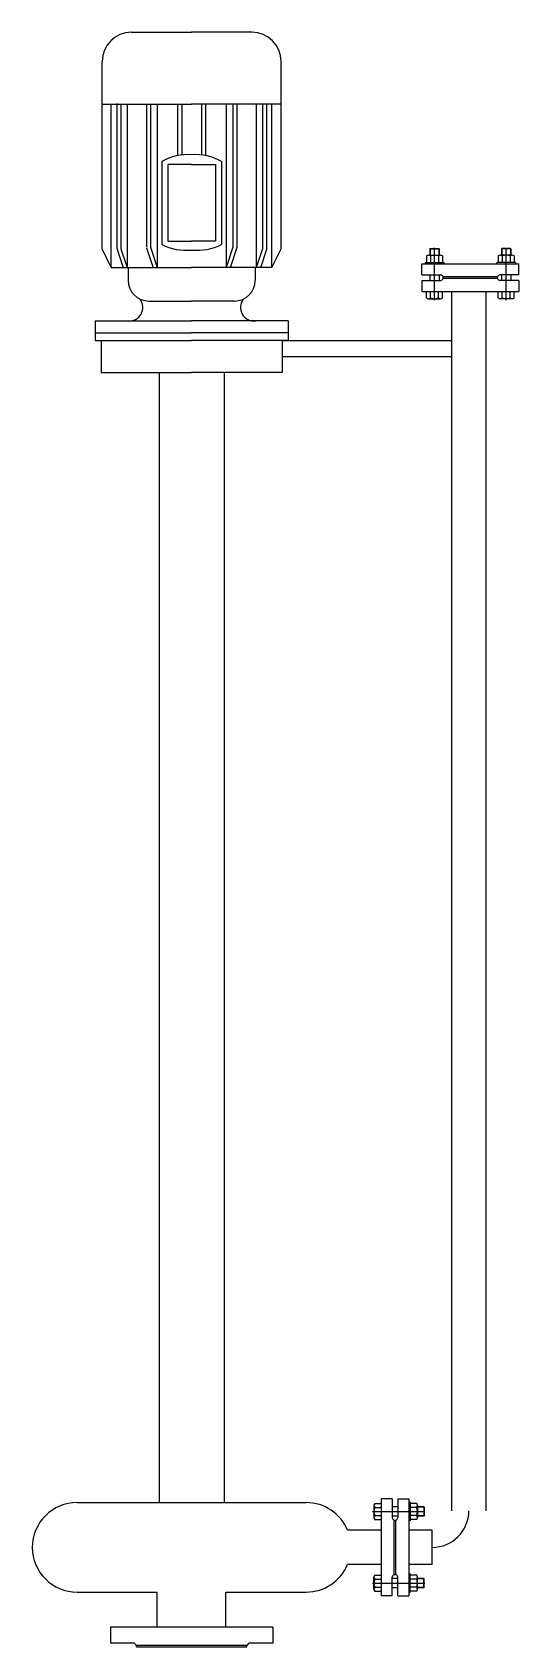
# Model space of a CAD drawing. Header units: millimetres. Extents: x 364.2 to 384.7, y 83.5 to 151.3.
import ezdxf

# ---------------------------------------------------------------- set-up
doc = ezdxf.new("R2010")
doc.units = ezdxf.units.MM
doc.linetypes.add('CENTER', pattern=[50.8, 31.75, -6.35, 6.35, -6.35])
doc.layers.add('5剖面线层', color=2, linetype='Continuous')
doc.layers.add('sb', color=2, linetype='Continuous')

msp = doc.modelspace()

# ---------------------------------------------------------------- linework, layer by layer
at = {"color": 2}
for p, q in [((380.811, 141.904), (380.811, 141.628)), ((380.891, 141.938), (381.406, 141.938)), ((380.968, 142.217), (380.953, 142.198)), ((380.953, 142.198), (381.345, 142.198)), ((380.953, 142.198), (380.953, 141.938)), ((380.968, 142.217), (381.33, 142.217)), ((380.968, 142.217), (380.968, 141.938)), ((380.98, 141.904), (380.98, 141.628)), ((381.318, 141.904), (381.318, 141.628)), ((381.33, 142.217), (381.345, 142.198)), ((381.33, 142.217), (381.33, 141.938)), ((381.345, 142.198), (381.345, 141.938)), ((381.487, 141.904), (381.487, 141.628)), ((383.822, 141.904), (383.822, 141.628)), ((384.417, 141.938), (383.903, 141.938)), ((383.979, 142.217), (383.964, 142.198)), ((384.355, 142.198), (383.964, 142.198)), ((383.964, 142.198), (383.964, 141.938)), ((384.34, 142.217), (383.979, 142.217)), ((383.979, 142.217), (383.979, 141.938)), ((383.991, 141.904), (383.991, 141.628)), ((384.328, 141.904), (384.328, 141.628)), ((384.34, 142.217), (384.355, 142.198)), ((384.34, 142.217), (384.34, 141.938)), ((384.355, 142.198), (384.355, 141.938)), ((384.497, 141.904), (384.497, 141.628)), ((380.622, 141.568), (384.686, 141.568)), ((380.622, 141.11), (380.622, 141.568)), ((380.622, 141.11), (381.417, 141.11)), ((380.757, 141.628), (381.534, 141.628)), ((380.757, 141.628), (380.757, 141.568)), ((380.953, 141.11), (380.953, 140.873)), ((381.345, 141.11), (381.345, 140.873)), ((381.534, 141.628), (381.534, 141.568)), ((384.551, 141.628), (383.774, 141.628)), ((383.774, 141.628), (383.774, 141.568)), ((384.686, 141.11), (383.891, 141.11)), ((383.964, 141.11), (383.964, 140.873)), ((384.355, 141.11), (384.355, 140.873)), ((384.551, 141.628), (384.551, 141.568)), ((384.686, 141.11), (384.686, 141.568)), ((380.622, 140.873), (381.417, 140.873)), ((380.622, 140.873), (380.622, 140.415)), ((383.794, 141.026), (381.515, 141.026)), ((381.515, 140.957), (381.515, 141.026)), ((383.794, 140.957), (381.515, 140.957)), ((383.794, 140.957), (383.794, 141.026)), ((384.686, 140.873), (383.891, 140.873)), ((384.686, 140.873), (384.686, 140.415)), ((380.622, 140.415), (384.686, 140.415)), ((380.811, 140.139), (380.811, 140.415)), ((380.891, 140.105), (381.406, 140.105)), ((380.98, 140.139), (380.98, 140.415)), ((381.318, 140.139), (381.318, 140.415)), ((381.487, 140.139), (381.487, 140.415)), ((383.822, 140.139), (383.822, 140.415)), ((384.417, 140.105), (383.903, 140.105)), ((383.991, 140.139), (383.991, 140.415)), ((384.328, 140.139), (384.328, 140.415)), ((384.497, 140.139), (384.497, 140.415)), ((378.91, 89.67), (378.91, 85.605)), ((379.368, 89.67), (378.91, 89.67)), ((379.368, 89.67), (379.368, 88.874)), ((379.605, 89.67), (379.605, 88.874)), ((379.605, 89.67), (380.063, 89.67)), ((380.063, 89.67), (380.063, 85.605)), ((378.6, 89.401), (378.6, 88.886)), ((378.634, 89.481), (378.91, 89.481)), ((378.634, 89.312), (378.91, 89.312)), ((378.634, 88.974), (378.91, 88.974)), ((379.605, 89.339), (379.368, 89.339)), ((379.605, 88.947), (379.368, 88.947)), ((380.123, 89.535), (380.063, 89.535)), ((380.123, 89.535), (380.123, 88.758)), ((380.399, 89.481), (380.123, 89.481)), ((380.399, 89.312), (380.123, 89.312)), ((380.399, 88.974), (380.123, 88.974)), ((380.433, 89.401), (380.433, 88.886)), ((380.694, 89.339), (380.433, 89.339)), ((380.712, 89.324), (380.433, 89.324)), ((380.712, 88.962), (380.433, 88.962)), ((380.694, 88.947), (380.433, 88.947)), ((380.694, 89.339), (380.694, 88.947)), ((380.712, 89.324), (380.694, 89.339)), ((380.712, 88.962), (380.694, 88.947)), ((380.712, 89.324), (380.712, 88.962)), ((378.91, 88.36), (377.495, 88.36)), ((378.634, 88.805), (378.91, 88.805)), ((379.452, 86.498), (379.452, 88.777)), ((379.452, 88.777), (379.521, 88.777)), ((379.521, 86.498), (379.521, 88.777)), ((380.123, 88.758), (380.063, 88.758)), ((381.053, 88.36), (380.063, 88.36)), ((380.399, 88.805), (380.123, 88.805)), ((381.053, 86.916), (381.053, 88.358)), ((378.91, 86.916), (377.495, 86.916)), ((381.053, 86.916), (380.063, 86.916)), ((378.6, 85.875), (378.6, 86.389)), ((378.634, 86.47), (378.91, 86.47)), ((378.634, 86.301), (378.91, 86.301)), ((379.368, 85.605), (379.368, 86.401)), ((379.605, 86.328), (379.368, 86.328)), ((379.452, 86.498), (379.521, 86.498)), ((379.605, 85.605), (379.605, 86.401)), ((380.123, 86.518), (380.063, 86.518)), ((380.123, 85.741), (380.123, 86.518)), ((380.399, 86.47), (380.123, 86.47)), ((380.399, 86.301), (380.123, 86.301)), ((380.433, 85.875), (380.433, 86.389)), ((380.694, 86.328), (380.433, 86.328)), ((380.712, 86.313), (380.433, 86.313)), ((380.694, 85.937), (380.694, 86.328)), ((380.712, 86.313), (380.694, 86.328)), ((380.712, 85.952), (380.712, 86.313)), ((369.502, 84.278), (369.502, 85.757)), ((372.385, 84.278), (372.385, 85.757)), ((378.634, 85.964), (378.91, 85.964)), ((378.634, 85.795), (378.91, 85.795)), ((379.368, 85.605), (378.91, 85.605)), ((379.605, 85.937), (379.368, 85.937)), ((379.605, 85.605), (380.063, 85.605)), ((380.123, 85.741), (380.063, 85.741)), ((380.399, 85.964), (380.123, 85.964)), ((380.399, 85.795), (380.123, 85.795)), ((380.712, 85.952), (380.433, 85.952)), ((380.694, 85.937), (380.433, 85.937)), ((380.712, 85.952), (380.694, 85.937)), ((374.358, 84.278), (367.53, 84.278)), ((367.53, 84.278), (367.53, 83.604)), ((374.358, 84.278), (374.358, 83.604)), ((368.497, 83.604), (367.53, 83.604)), ((368.535, 83.604), (368.497, 83.604)), ((368.63, 83.519), (368.535, 83.604)), ((373.258, 83.519), (368.63, 83.519)), ((368.63, 83.462), (368.63, 83.519)), ((373.352, 83.604), (373.258, 83.519)), ((373.258, 83.462), (373.258, 83.519)), ((373.39, 83.604), (373.352, 83.604)), ((374.358, 83.604), (373.39, 83.604))]:
    msp.add_line(p, q, dxfattribs=at)
at = {"color": 2, "linetype": 'CENTER'}
for p, q in [((381.149, 140.045), (381.149, 142.24)), ((384.16, 140.045), (384.16, 142.24)), ((378.54, 89.143), (380.736, 89.143)), ((378.54, 86.132), (380.736, 86.132))]:
    msp.add_line(p, q, dxfattribs=at)
at = {"color": 2, "linetype": 'Continuous'}
for p, q in [((369.577, 137.012), (369.577, 89.518)), ((372.31, 137.012), (372.31, 89.518)), ((366.128, 89.518), (375.759, 89.518)), ((366.128, 85.757), (369.502, 85.757)), ((372.385, 85.757), (375.759, 85.757))]:
    msp.add_line(p, q, dxfattribs=at)
at = {"color": 2}
for centre, radius, start, end in [((380.896, 141.817), 0.121, 45.97604, 134.02396), ((381.149, 141.502), 0.436, 67.20151, 112.79849), ((381.402, 141.816), 0.122, 46.01228, 133.98772), ((383.906, 141.816), 0.122, 46.01228, 133.98772), ((384.16, 141.502), 0.436, 67.20151, 112.79849), ((384.413, 141.817), 0.121, 45.97604, 134.02396), ((381.375, 140.963), 0.153, 24.23832, 73.91841), ((383.934, 140.963), 0.153, 106.08159, 155.76168), ((381.375, 141.02), 0.153, 286.08159, 335.76168), ((383.934, 141.02), 0.153, 204.23832, 253.91841), ((380.896, 140.227), 0.121, 225.97604, 314.02396), ((381.149, 140.541), 0.436, 247.20151, 292.79849), ((381.402, 140.227), 0.122, 226.01228, 313.98772), ((383.906, 140.227), 0.122, 226.01228, 313.98772), ((384.16, 140.541), 0.436, 247.20151, 292.79849), ((384.413, 140.227), 0.121, 225.97604, 314.02396), ((378.722, 89.396), 0.121, 135.97604, 224.02396), ((379.036, 89.143), 0.436, 157.20151, 202.79849), ((378.722, 88.89), 0.122, 136.01228, 223.98772), ((379.515, 88.917), 0.153, 196.08159, 245.76168), ((379.458, 88.917), 0.153, 294.23832, 343.91841), ((380.312, 89.396), 0.121, 315.97604, 44.02396), ((379.997, 89.143), 0.436, 337.20151, 22.79849), ((380.312, 88.89), 0.122, 316.01228, 43.98772), ((378.722, 86.386), 0.122, 136.01228, 223.98772), ((379.036, 86.132), 0.436, 157.20151, 202.79849), ((379.515, 86.358), 0.153, 114.23832, 163.91841), ((379.458, 86.358), 0.153, 16.08159, 65.76168), ((380.312, 86.386), 0.122, 316.01228, 43.98772), ((379.997, 86.132), 0.436, 337.20151, 22.79849), ((378.722, 85.879), 0.121, 135.97604, 224.02396), ((380.312, 85.879), 0.121, 315.97604, 44.02396)]:
    msp.add_arc(centre, radius, start, end, dxfattribs=at)
at = {"color": 2, "linetype": 'CENTER'}
msp.add_arc((381.053, 89.176), 1.539, 270, 0, dxfattribs=at)
at = {"layer": '5剖面线层', "color": 2}
for p, q in [((368.41, 151.302), (370.944, 151.302)), ((373.477, 151.302), (370.944, 151.302)), ((367.182, 142.205), (367.182, 150.074)), ((374.705, 142.205), (374.705, 150.074)), ((367.182, 148.279), (370.944, 148.279)), ((367.568, 141.423), (367.568, 148.279)), ((367.8, 148.303), (367.8, 142.226)), ((367.971, 148.279), (367.971, 142.202)), ((368.228, 148.279), (368.228, 141.423)), ((369.04, 148.279), (369.04, 142.272)), ((369.216, 148.279), (369.216, 142.272)), ((369.495, 148.279), (369.495, 141.423)), ((370.356, 148.279), (370.356, 146.13)), ((370.532, 148.279), (370.532, 146.145)), ((374.705, 148.279), (370.944, 148.279)), ((371.356, 148.279), (371.356, 146.145)), ((371.531, 148.279), (371.531, 146.13)), ((372.392, 148.279), (372.392, 141.423)), ((372.672, 148.279), (372.672, 142.272)), ((372.845, 148.261), (372.845, 142.254)), ((373.659, 148.279), (373.659, 141.423)), ((373.916, 148.279), (373.916, 142.202)), ((374.088, 148.257), (374.088, 142.18)), ((374.319, 141.423), (374.319, 148.279)), ((369.686, 145.872), (369.686, 142.383)), ((372.201, 145.872), (372.201, 142.383)), ((369.944, 145.743), (369.944, 142.527)), ((370.944, 145.743), (369.944, 145.743)), ((370.944, 145.743), (371.944, 145.743)), ((371.944, 145.743), (371.944, 142.527)), ((369.944, 142.527), (370.944, 142.527)), ((371.944, 142.527), (370.944, 142.527)), ((367.568, 141.423), (367.182, 142.205)), ((367.8, 142.226), (368.057, 141.447)), ((367.971, 142.202), (368.228, 141.423)), ((369.044, 142.25), (369.323, 141.401)), ((369.216, 142.272), (369.495, 141.423)), ((372.672, 142.272), (372.392, 141.423)), ((372.845, 142.254), (372.565, 141.405)), ((373.916, 142.202), (373.659, 141.423)), ((374.088, 142.18), (373.831, 141.401)), ((374.319, 141.423), (374.705, 142.205)), ((367.568, 141.423), (370.944, 141.423)), ((368.27, 141.423), (368.27, 140.884)), ((374.319, 141.423), (370.944, 141.423)), ((373.617, 141.423), (373.617, 140.884)), ((369.148, 140.007), (370.944, 140.007)), ((372.74, 140.007), (370.944, 140.007)), ((366.893, 139.172), (366.893, 138.666)), ((366.893, 139.172), (370.944, 139.172)), ((374.994, 139.172), (370.944, 139.172)), ((374.994, 139.172), (374.994, 138.666)), ((366.893, 138.666), (370.944, 138.666)), ((366.893, 138.666), (366.893, 138.349)), ((374.994, 138.666), (370.944, 138.666)), ((374.994, 138.666), (374.994, 138.349)), ((366.893, 138.349), (370.944, 138.349)), ((367.146, 138.349), (367.146, 137.012)), ((374.994, 138.349), (370.944, 138.349)), ((374.742, 138.349), (374.742, 137.012)), ((367.146, 137.012), (370.944, 137.012)), ((374.742, 137.012), (370.944, 137.012))]:
    msp.add_line(p, q, dxfattribs=at)
for centre, radius, start, end in [((368.41, 150.074), 1.228, 90, 180), ((373.477, 150.074), 1.228, 0, 90), ((370.802, 143.862), 2.299, 86.46349, 119.02008), ((371.086, 143.862), 2.299, 60.97992, 93.53651), ((370.731, 144.517), 2.376, 243.90995, 275.1264), ((371.156, 144.517), 2.376, 264.8736, 296.09005), ((369.148, 140.884), 0.877, 180, 270), ((372.74, 140.884), 0.877, 270, 0), ((368.318, 139.743), 0.574, 264.64409, 37.24405), ((373.57, 139.743), 0.574, 142.75595, 275.35591)]:
    msp.add_arc(centre, radius, start, end, dxfattribs=at)
at = {"layer": 'sb', "color": 2}
for p, q in [((381.871, 89.176), (381.871, 140.415)), ((383.313, 89.176), (383.313, 140.415)), ((374.742, 138.349), (381.871, 138.349)), ((374.742, 137.681), (381.871, 137.681)), ((368.63, 83.462), (373.258, 83.462))]:
    msp.add_line(p, q, dxfattribs=at)
for centre, start, end in [((366.128, 87.638), 90, 270), ((375.759, 87.638), 22.57975, 90), ((375.759, 87.638), 270, 337.42025)]:
    msp.add_arc(centre, 1.88, start, end, dxfattribs=at)

doc.saveas('drawing.dxf')
